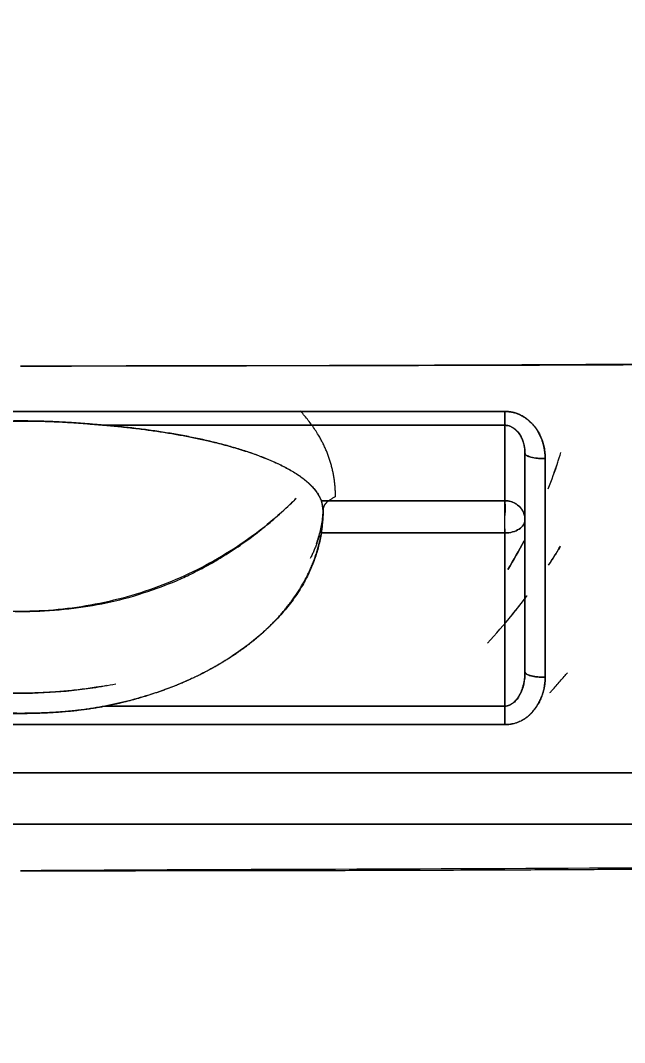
# Model space of a CAD drawing. Header units: inches. Extents: x 1105 to 1525, y -292 to 302.
# Drawn here: x 1211.2 to 1214.19, y 209.77 to 214.83 of the extents above; entities that cross this region are included whole.
import ezdxf

# ---------------------------------------------------------------- set-up
doc = ezdxf.new("R2010")
doc.units = ezdxf.units.IN
doc.header["$LTSCALE"] = 2.42
doc.header["$MEASUREMENT"] = 0
doc.header["$PDMODE"] = 3
doc.header["$PDSIZE"] = 0.3125
doc.layers.get('0').update_dxf_attribs({"linetype": 'CONTINUOUS'})
doc.layers.get('Defpoints').update_dxf_attribs({"linetype": 'CONTINUOUS'})
doc.layers.add('DIM', color=3, linetype='CONTINUOUS', lineweight=18)
doc.styles.get("Standard").update_dxf_attribs({"font": 'arial.ttf', "width": 0.8})
doc.dimstyles.new('ISO-25', dxfattribs={"dimtxt": 5, "dimasz": 2.5, "dimexe": 1.25, "dimexo": 0.625, "dimgap": 2, "dimtad": 1, "dimtih": 1, "dimtoh": 1, "dimdec": 1, "dimdsep": 46, "dimtxsty": 'Standard', "dimcen": 0, "dimclrd": 3, "dimclre": 3, "dimclrt": 4, "dimadec": 0, "dimazin": 0, "dimtfac": 1, "dimtdec": 1, "dimtmove": 0, "dimatfit": 3, "dimfxl": 1, "dimarcsym": 0})

# ---------------------------------------------------------------- blocks, each defined once
blk = doc.blocks.new('*D2')
at = {"layer": 'Defpoints', "color": 0, "transparency": 16777216}
for p in [(1211.2005, 267.02), (1309.6383, 267.02), (1211.2005, 196.6188)]:
    blk.add_point(p, dxfattribs=at)
at = {"layer": 'DIM', "color": 3, "lineweight": -2, "transparency": 16777216}
for p, q in [((1211.8255, 267.02), (1310.8883, 267.02)), ((1309.6383, 262.02), (1309.6383, 236.3722)), ((1309.6383, 201.6188), (1309.6383, 227.2665)), ((1211.8255, 196.6188), (1310.8883, 196.6188))]:
    blk.add_line(p, q, dxfattribs=at)
at = {"layer": 'DIM', "color": 3, "transparency": 16777216}
for points in [[(1308.805, 262.02), (1310.4717, 262.02), (1309.6383, 267.02)], [(1308.805, 201.6188), (1310.4717, 201.6188), (1309.6383, 196.6188)]]:
    blk.add_solid(points, dxfattribs=at)
at = {"layer": 'DIM', "color": 4, "transparency": 16777216, "insert": (1309.6383, 231.8194), "char_height": 5, "attachment_point": 5}
blk.add_mtext('70.4', dxfattribs=at)

msp = doc.modelspace()

# ---------------------------------------------------------------- linework, layer by layer
at = {"linetype": 'Continuous', "lineweight": 18}
for points, degree, knots in [([(1278.7728, 214.8172), (1278.7728, 214.2451), (1278.5555, 213.1008), (1277.5809, 211.4008), (1275.9671, 209.7338), (1273.7294, 208.1157), (1270.8898, 206.5623), (1267.475, 205.0882), (1263.5185, 203.7078), (1259.0582, 202.4345), (1254.1367, 201.2804), (1248.8018, 200.2566), (1243.1051, 199.3732), (1237.1008, 198.6384), (1230.8471, 198.0594), (1224.4046, 197.6419), (1217.8344, 197.3897), (1213.4116, 197.3335), (1211.2005, 197.3335)], 3, [0, 0, 0, 0, 0.0625, 0.125, 0.1875, 0.25, 0.3125, 0.375, 0.4375, 0.5, 0.5625, 0.625, 0.6875, 0.75, 0.8125, 0.875, 0.9375, 1, 1, 1, 1]), ([(1211.2005, 197.3335), (1213.4117, 197.3335), (1217.8342, 197.3898), (1226.5943, 197.7259), (1237.2256, 198.5604), (1247.0244, 199.9152), (1254.1354, 201.2807), (1259.0588, 202.4343), (1263.517, 203.7082), (1267.4758, 205.0881), (1270.8883, 206.5624), (1273.7299, 208.1157), (1275.5936, 209.4643), (1276.7733, 210.5673), (1277.7437, 211.6842), (1278.4933, 212.9931), (1278.7275, 214.0277), (1278.761, 214.4911)], 3, [0, 0, 0, 0, 0.063251, 0.126502, 0.253004, 0.379507, 0.442758, 0.506009, 0.56926, 0.632511, 0.695762, 0.759013, 0.822264, 0.85389, 0.885516, 0.948767, 1, 1, 1, 1]), ([(1211.2005, 213.1191), (1211.26, 213.1191), (1211.3854, 213.1192), (1211.5831, 213.1195), (1211.8003, 213.1199), (1212.037, 213.1204), (1212.2932, 213.1209), (1212.5689, 213.1214), (1212.8642, 213.122), (1213.179, 213.1226), (1213.5134, 213.1234), (1213.8672, 213.1245), (1214.2405, 213.126), (1214.6, 213.1281), (1214.9357, 213.1305), (1215.2374, 213.1329), (1215.5283, 213.1354), (1215.8082, 213.1382), (1216.0773, 213.1412), (1216.3354, 213.1444), (1216.5826, 213.1479), (1216.8188, 213.1515), (1217.0442, 213.1552), (1217.2586, 213.1591), (1217.4621, 213.163), (1217.6548, 213.1668), (1217.7796, 213.1694), (1217.8402, 213.1707)], 3, [0, 0, 0, 0, 0.026837, 0.056588, 0.089262, 0.124865, 0.163403, 0.204882, 0.249304, 0.296671, 0.34698, 0.400227, 0.456404, 0.515499, 0.562553, 0.607985, 0.651788, 0.69396, 0.734498, 0.773401, 0.810668, 0.8463, 0.880299, 0.912666, 0.943403, 0.972514, 1, 1, 1, 1]), ([(1211.2005, 196.6187), (1212.9275, 196.6156), (1216.3817, 196.6455), (1221.3499, 196.7975), (1225.8822, 197.0223), (1229.7737, 197.284), (1233.0617, 197.5564), (1235.8979, 197.8303), (1238.4394, 198.1079), (1241.0527, 198.4258), (1243.6893, 198.7842), (1246.2912, 199.1794), (1248.7797, 199.5955), (1251.4007, 200.0771), (1254.3163, 200.6735), (1257.3669, 201.3778), (1260.3507, 202.1596), (1263.1348, 202.9874), (1265.6452, 203.8358), (1267.799, 204.6622), (1269.5632, 205.4248), (1271.0923, 206.1619), (1272.552, 206.9506), (1273.9866, 207.8418), (1275.0913, 208.6552), (1275.8914, 209.3394), (1276.4739, 209.8958), (1277.0909, 210.5715), (1277.7334, 211.4382), (1278.2011, 212.297), (1278.407, 212.877), (1278.4665, 213.0777)], 3, [0, 0, 0, 0, 0.052064, 0.104502, 0.150958, 0.191431, 0.22592, 0.255225, 0.282857, 0.309228, 0.34242, 0.372757, 0.40028, 0.431812, 0.469681, 0.51226, 0.554914, 0.597363, 0.639585, 0.678668, 0.712558, 0.741996, 0.774623, 0.812204, 0.851455, 0.871332, 0.891416, 0.915275, 0.945229, 0.981313, 1, 1, 1, 1]), ([(1212.7616, 212.4705), (1212.7616, 212.4737), (1212.7615, 212.4802), (1212.7613, 212.4899), (1212.7609, 212.4996), (1212.7604, 212.5093), (1212.7597, 212.5191), (1212.7588, 212.5288), (1212.7578, 212.5386), (1212.7566, 212.5484), (1212.7553, 212.5582), (1212.7538, 212.568), (1212.7521, 212.5778), (1212.7502, 212.5876), (1212.7482, 212.5974), (1212.746, 212.6073), (1212.7437, 212.6171), (1212.7411, 212.6269), (1212.7384, 212.6366), (1212.7355, 212.6464), (1212.7324, 212.6562), (1212.7292, 212.6659), (1212.7257, 212.6756), (1212.7221, 212.6853), (1212.7182, 212.695), (1212.7142, 212.7046), (1212.71, 212.7143), (1212.7056, 212.7238), (1212.701, 212.7333), (1212.6962, 212.7428), (1212.6912, 212.7523), (1212.686, 212.7616), (1212.6774, 212.7764), (1212.6652, 212.7961), (1212.6488, 212.8205), (1212.6315, 212.8442), (1212.6134, 212.8671), (1212.5983, 212.8847), (1212.5893, 212.8946), (1212.5867, 212.8974)], 3, [0, 0, 0, 0, 0.018292, 0.03672, 0.055291, 0.074009, 0.092879, 0.111906, 0.131095, 0.150448, 0.169972, 0.189669, 0.209543, 0.229599, 0.249839, 0.270266, 0.290884, 0.311696, 0.332705, 0.353912, 0.37532, 0.396932, 0.41875, 0.440775, 0.463009, 0.485454, 0.508111, 0.530981, 0.554067, 0.577367, 0.600885, 0.624619, 0.648572, 0.714284, 0.779801, 0.84512, 0.910239, 0.975157, 1, 1, 1, 1]), ([(1213.6005, 212.8256), (1213.6005, 212.831), (1213.6005, 212.8401), (1213.6005, 212.8639), (1213.6005, 212.8785), (1213.6005, 212.8941)], 3, [0, 0, 0, 0, 0.5, 0.5, 1, 1, 1, 1]), ([(1213.8005, 212.6603), (1213.8005, 212.6631), (1213.8004, 212.6688), (1213.8, 212.6772), (1213.7994, 212.6855), (1213.7985, 212.6937), (1213.7974, 212.7018), (1213.796, 212.7098), (1213.7944, 212.7177), (1213.7927, 212.7254), (1213.7907, 212.733), (1213.7885, 212.7404), (1213.7861, 212.7477), (1213.7835, 212.7549), (1213.7808, 212.7619), (1213.7779, 212.7688), (1213.7748, 212.7755), (1213.7715, 212.782), (1213.7681, 212.7884), (1213.7646, 212.7946), (1213.7609, 212.8007), (1213.757, 212.8065), (1213.7531, 212.8122), (1213.749, 212.8177), (1213.7448, 212.8231), (1213.7405, 212.8282), (1213.736, 212.8331), (1213.7315, 212.8379), (1213.7269, 212.8424), (1213.7221, 212.8468), (1213.7173, 212.851), (1213.7125, 212.855), (1213.7076, 212.8587), (1213.7026, 212.8623), (1213.6976, 212.8657), (1213.6925, 212.8688), (1213.6874, 212.8718), (1213.6824, 212.8745), (1213.6772, 212.877), (1213.6721, 212.8794), (1213.667, 212.8815), (1213.6619, 212.8834), (1213.6568, 212.8852), (1213.6518, 212.8868), (1213.6467, 212.8882), (1213.6418, 212.8894), (1213.6369, 212.8905), (1213.6321, 212.8914), (1213.6273, 212.8922), (1213.6227, 212.8928), (1213.6181, 212.8933), (1213.6135, 212.8937), (1213.6091, 212.8939), (1213.6048, 212.8941), (1213.6019, 212.8941), (1213.6005, 212.8941)], 3, [0, 0, 0, 0, 0.025302, 0.050337, 0.075109, 0.099623, 0.123884, 0.147897, 0.171662, 0.195179, 0.218445, 0.241459, 0.264222, 0.286737, 0.309007, 0.331034, 0.352823, 0.37438, 0.395708, 0.416802, 0.437656, 0.458266, 0.478632, 0.498755, 0.518638, 0.538285, 0.557702, 0.576896, 0.595874, 0.614632, 0.633155, 0.651432, 0.669454, 0.687218, 0.70472, 0.721963, 0.738948, 0.75568, 0.772167, 0.788415, 0.804424, 0.820184, 0.835682, 0.850912, 0.865867, 0.880543, 0.894937, 0.909048, 0.922875, 0.936421, 0.949687, 0.962676, 0.975392, 0.987833, 1, 1, 1, 1]), ([(1213.6005, 212.8941), (1213.6005, 212.886), (1213.6005, 212.8781), (1213.6005, 212.8634), (1213.6005, 212.8566), (1213.6005, 212.8447), (1213.6005, 212.8396), (1213.6005, 212.8312), (1213.6005, 212.828), (1213.6005, 212.8256)], 3, [0, 0, 0, 0, 0.25, 0.25, 0.5, 0.5, 0.75, 0.75, 1, 1, 1, 1]), ([(1213.6005, 212.8941), (1213.6783, 212.8942), (1213.7364, 212.832), (1213.8005, 212.7632), (1213.8005, 212.6603)], 2, [0, 0, 0, 0.5, 0.5, 1, 1, 1]), ([(1211.6189, 212.8256), (1211.6148, 212.826), (1211.6064, 212.8267), (1211.5934, 212.8278), (1211.5798, 212.829), (1211.5656, 212.8302), (1211.5507, 212.8314), (1211.5352, 212.8327), (1211.519, 212.8339), (1211.5022, 212.8352), (1211.4848, 212.8365), (1211.4667, 212.8377), (1211.4479, 212.839), (1211.4285, 212.8402), (1211.4085, 212.8413), (1211.3878, 212.8424), (1211.3665, 212.8434), (1211.3445, 212.8443), (1211.3219, 212.8451), (1211.2986, 212.8458), (1211.2747, 212.8463), (1211.2502, 212.8468), (1211.225, 212.847), (1211.1936, 212.8471), (1211.1569, 212.8469), (1211.1157, 212.8462), (1211.0763, 212.845), (1211.0386, 212.8436), (1211.0029, 212.8419), (1210.9689, 212.84), (1210.9368, 212.8379), (1210.9066, 212.8358), (1210.8782, 212.8336), (1210.8516, 212.8315), (1210.8268, 212.8294), (1210.8038, 212.8275), (1210.7891, 212.8262), (1210.7821, 212.8256)], 3, [0, 0, 0, 0, 0.01511, 0.030918, 0.047433, 0.064662, 0.082611, 0.101285, 0.12069, 0.140831, 0.161711, 0.183335, 0.205706, 0.228825, 0.252696, 0.277319, 0.302695, 0.328825, 0.355707, 0.38334, 0.411721, 0.440849, 0.470718, 0.501324, 0.552386, 0.601344, 0.648178, 0.692878, 0.735438, 0.775859, 0.814147, 0.850312, 0.884371, 0.916343, 0.946252, 0.974127, 1, 1, 1, 1]), ([(1210.7821, 212.8256), (1210.7865, 212.826), (1210.7956, 212.8268), (1210.8094, 212.828), (1210.8235, 212.8292), (1210.838, 212.8305), (1210.8528, 212.8318), (1210.8679, 212.833), (1210.8834, 212.8343), (1210.8993, 212.8355), (1210.9155, 212.8367), (1210.932, 212.8379), (1210.9489, 212.839), (1210.9661, 212.8401), (1210.9837, 212.8411), (1211.0016, 212.842), (1211.0198, 212.8429), (1211.0384, 212.8436), (1211.0573, 212.8443), (1211.0766, 212.845), (1211.0962, 212.8455), (1211.1162, 212.8459), (1211.1365, 212.8463), (1211.1572, 212.8465), (1211.1782, 212.8467), (1211.2054, 212.8467), (1211.2383, 212.8466), (1211.2765, 212.8461), (1211.3135, 212.8453), (1211.3493, 212.8442), (1211.3839, 212.8428), (1211.4174, 212.8411), (1211.4496, 212.8392), (1211.4807, 212.8371), (1211.5107, 212.8349), (1211.5394, 212.8325), (1211.567, 212.8302), (1211.5934, 212.8278), (1211.6106, 212.8263), (1211.6189, 212.8256)], 3, [0, 0, 0, 0, 0.016426, 0.033209, 0.050353, 0.067861, 0.085737, 0.103984, 0.122606, 0.141604, 0.160983, 0.180744, 0.20089, 0.221422, 0.242344, 0.263657, 0.285363, 0.307465, 0.329962, 0.352859, 0.376154, 0.399852, 0.423952, 0.448456, 0.473365, 0.49868, 0.545331, 0.590594, 0.634479, 0.676993, 0.718148, 0.757952, 0.79642, 0.833563, 0.869398, 0.903939, 0.937206, 0.969218, 1, 1, 1, 1]), ([(1212.6914, 212.4518), (1212.6906, 212.4536), (1212.6892, 212.4574), (1212.6867, 212.463), (1212.684, 212.4685), (1212.681, 212.4741), (1212.6779, 212.4795), (1212.6745, 212.4849), (1212.671, 212.4903), (1212.6672, 212.4956), (1212.6633, 212.5009), (1212.6591, 212.5061), (1212.6548, 212.5112), (1212.6503, 212.5163), (1212.6456, 212.5214), (1212.6408, 212.5264), (1212.6358, 212.5313), (1212.6307, 212.5362), (1212.6254, 212.541), (1212.6199, 212.5458), (1212.6143, 212.5505), (1212.6086, 212.5552), (1212.6028, 212.5598), (1212.5968, 212.5643), (1212.5907, 212.5688), (1212.5845, 212.5732), (1212.5782, 212.5776), (1212.5717, 212.5819), (1212.5652, 212.5862), (1212.5586, 212.5904), (1212.5519, 212.5945), (1212.545, 212.5986), (1212.5382, 212.6026), (1212.5312, 212.6066), (1212.5241, 212.6105), (1212.517, 212.6143), (1212.5098, 212.6181), (1212.5026, 212.6219), (1212.4953, 212.6256), (1212.4879, 212.6292), (1212.4805, 212.6328), (1212.4731, 212.6363), (1212.4656, 212.6398), (1212.458, 212.6432), (1212.4505, 212.6465), (1212.4429, 212.6498), (1212.4352, 212.6531), (1212.4276, 212.6563), (1212.4199, 212.6595), (1212.4122, 212.6626), (1212.4045, 212.6656), (1212.3968, 212.6686), (1212.3891, 212.6716), (1212.3814, 212.6745), (1212.3737, 212.6773), (1212.3659, 212.6801), (1212.3582, 212.6829), (1212.3505, 212.6856), (1212.3428, 212.6883), (1212.3277, 212.6935), (1212.3046, 212.7011), (1212.273, 212.7109), (1212.2407, 212.7204), (1212.2077, 212.7294), (1212.174, 212.7382), (1212.1397, 212.7465), (1212.1047, 212.7545), (1212.0693, 212.7621), (1212.0334, 212.7694), (1211.997, 212.7762), (1211.9603, 212.7828), (1211.9232, 212.7889), (1211.8858, 212.7947), (1211.8482, 212.8002), (1211.8103, 212.8052), (1211.7723, 212.81), (1211.7341, 212.8144), (1211.6958, 212.8185), (1211.6575, 212.8222), (1211.6318, 212.8245), (1211.6189, 212.8256)], 3, [0, 0, 0, 0, 0.010406, 0.020738, 0.030998, 0.041186, 0.051304, 0.061352, 0.071333, 0.081246, 0.091092, 0.100873, 0.110588, 0.12024, 0.129828, 0.139352, 0.148814, 0.158213, 0.167551, 0.176827, 0.186042, 0.195195, 0.204288, 0.213319, 0.22229, 0.2312, 0.240049, 0.248838, 0.257565, 0.266231, 0.274836, 0.28338, 0.291862, 0.300281, 0.308639, 0.316934, 0.325166, 0.333335, 0.34144, 0.349481, 0.357458, 0.36537, 0.373216, 0.380997, 0.388711, 0.396359, 0.403939, 0.411452, 0.418896, 0.426272, 0.433578, 0.440814, 0.44798, 0.455075, 0.462099, 0.469051, 0.47593, 0.482737, 0.48947, 0.496129, 0.52224, 0.54827, 0.574219, 0.600088, 0.625875, 0.651576, 0.677191, 0.702713, 0.72814, 0.753467, 0.778687, 0.803797, 0.82879, 0.853661, 0.878403, 0.903012, 0.927481, 0.951806, 0.97598, 1, 1, 1, 1]), ([(1211.6189, 212.8256), (1212.0411, 212.7896), (1212.3351, 212.691), (1212.6396, 212.5887), (1212.6914, 212.4518)], 2, [0, 0, 0, 0.5, 0.5, 1, 1, 1]), ([(1213.6005, 212.8256), (1213.6028, 212.8256), (1213.6154, 212.825), (1213.6391, 212.8174), (1213.6669, 212.7938), (1213.6883, 212.7583), (1213.6987, 212.7207), (1213.7005, 212.6957), (1213.7005, 212.6862)], 3, [0, 0, 0, 0, 0.038312, 0.211644, 0.405176, 0.616631, 0.854677, 1, 1, 1, 1]), ([(1213.7005, 212.6862), (1213.7005, 212.6885), (1213.7004, 212.693), (1213.7001, 212.6999), (1213.6995, 212.7065), (1213.6986, 212.7131), (1213.6976, 212.7195), (1213.6964, 212.7257), (1213.6949, 212.7318), (1213.6933, 212.7377), (1213.6915, 212.7434), (1213.6895, 212.7489), (1213.6874, 212.7543), (1213.6852, 212.7594), (1213.6828, 212.7644), (1213.6803, 212.7692), (1213.6777, 212.7737), (1213.6749, 212.7781), (1213.6721, 212.7822), (1213.6692, 212.7862), (1213.6663, 212.79), (1213.6632, 212.7935), (1213.6601, 212.7969), (1213.657, 212.8), (1213.6538, 212.803), (1213.6506, 212.8057), (1213.6474, 212.8083), (1213.6442, 212.8106), (1213.6409, 212.8128), (1213.6377, 212.8148), (1213.6344, 212.8166), (1213.6312, 212.8183), (1213.628, 212.8197), (1213.6248, 212.821), (1213.6216, 212.8221), (1213.6185, 212.8231), (1213.6154, 212.8239), (1213.6123, 212.8245), (1213.6093, 212.825), (1213.6063, 212.8253), (1213.6034, 212.8256), (1213.6015, 212.8256), (1213.6005, 212.8256)], 3, [0, 0, 0, 0, 0.039265, 0.077737, 0.115418, 0.15231, 0.188416, 0.223738, 0.258278, 0.29204, 0.325026, 0.35724, 0.388684, 0.419363, 0.449281, 0.478441, 0.506848, 0.534508, 0.561425, 0.587606, 0.613057, 0.637784, 0.661795, 0.685099, 0.707705, 0.729621, 0.75086, 0.771433, 0.791353, 0.810634, 0.829293, 0.847346, 0.864814, 0.881717, 0.898079, 0.913926, 0.929287, 0.944193, 0.958678, 0.97278, 0.98654, 1, 1, 1, 1]), ([(1213.8005, 212.6603), (1213.7874, 212.6603), (1213.7743, 212.661), (1213.7501, 212.6636), (1213.7391, 212.6655), (1213.7205, 212.6703), (1213.7131, 212.6731), (1213.7031, 212.6794), (1213.7005, 212.6828), (1213.7005, 212.6862)], 3, [0, 0, 0, 0, 0.25, 0.25, 0.5, 0.5, 0.75, 0.75, 1, 1, 1, 1]), ([(1209.789, 212.5096), (1209.8219, 212.4748), (1210.4127, 211.9037), (1211.9867, 211.903), (1212.5555, 212.4519), (1212.5667, 212.4631)], 2, [0, 0, 0, 0.030266, 0.510198, 0.990131, 1, 1, 1]), ([(1212.5661, 212.4626), (1212.5588, 212.4553), (1212.5514, 212.4481), (1212.4561, 212.356), (1212.3595, 212.2794), (1212.1527, 212.1459), (1212.0425, 212.089), (1211.8127, 211.9971), (1211.6931, 211.9621), (1211.4492, 211.9152), (1211.3249, 211.9034), (1211.0762, 211.9034), (1210.9518, 211.9152), (1210.7079, 211.9621), (1210.5883, 211.9971), (1210.3585, 212.089), (1210.2483, 212.1459), (1210.0415, 212.2794), (1209.9449, 212.356), (1209.834, 212.4631), (1209.8116, 212.4859), (1209.7898, 212.5093)], 3, [0, 0, 0, 0, 0.010124, 0.010124, 0.129939, 0.129939, 0.249753, 0.249753, 0.369567, 0.369567, 0.489382, 0.489382, 0.609196, 0.609196, 0.72901, 0.72901, 0.848824, 0.848824, 0.968639, 0.968639, 1, 1, 1, 1]), ([(1212.7005, 212.3832), (1212.7005, 212.3851), (1212.7005, 212.3888), (1212.7003, 212.3942), (1212.7001, 212.3993), (1212.6999, 212.4043), (1212.6995, 212.409), (1212.6991, 212.4136), (1212.6986, 212.4179), (1212.6981, 212.422), (1212.6976, 212.4259), (1212.697, 212.4296), (1212.6963, 212.4331), (1212.6957, 212.4364), (1212.695, 212.4395), (1212.6943, 212.4424), (1212.6936, 212.4451), (1212.6928, 212.4475), (1212.6921, 212.4498), (1212.6916, 212.4511), (1212.6914, 212.4518)], 3, [0, 0, 0, 0, 0.059123, 0.116948, 0.173623, 0.229303, 0.284151, 0.338334, 0.392025, 0.445401, 0.498638, 0.551916, 0.605413, 0.659303, 0.713756, 0.768938, 0.825006, 0.882112, 0.940399, 1, 1, 1, 1]), ([(1212.6914, 212.4518), (1212.6929, 212.4464), (1212.6944, 212.4373), (1212.6975, 212.4135), (1212.699, 212.3989), (1212.7005, 212.3832)], 3, [0, 0, 0, 0, 0.5, 0.5, 1, 1, 1, 1]), ([(1213.6005, 212.4518), (1213.6005, 212.4512), (1213.6005, 212.45), (1213.6006, 212.4479), (1213.6008, 212.4456), (1213.6009, 212.4431), (1213.6011, 212.4403), (1213.6013, 212.4373), (1213.6015, 212.4341), (1213.6017, 212.4307), (1213.6019, 212.4271), (1213.6021, 212.4232), (1213.6022, 212.4193), (1213.6023, 212.4151), (1213.6023, 212.4109), (1213.6022, 212.4065), (1213.6021, 212.402), (1213.6018, 212.3974), (1213.6015, 212.3927), (1213.6011, 212.388), (1213.6004, 212.3825), (1213.5997, 212.3762), (1213.5992, 212.3691), (1213.5988, 212.362), (1213.5987, 212.355), (1213.5986, 212.3482), (1213.5987, 212.3414), (1213.5989, 212.3348), (1213.5991, 212.3283), (1213.5994, 212.3219), (1213.5997, 212.3157), (1213.6, 212.3096), (1213.6003, 212.3036), (1213.6005, 212.2977), (1213.6005, 212.294), (1213.6005, 212.2921)], 3, [0, 0, 0, 0, 0.026181, 0.052475, 0.078865, 0.105335, 0.131865, 0.15844, 0.18504, 0.211649, 0.238249, 0.264822, 0.291351, 0.317818, 0.344207, 0.370502, 0.396685, 0.422742, 0.448656, 0.474414, 0.500002, 0.537673, 0.574678, 0.611068, 0.646901, 0.682251, 0.717207, 0.751877, 0.786389, 0.820896, 0.855568, 0.890597, 0.926194, 0.962583, 1, 1, 1, 1]), ([(1213.7005, 212.3574), (1213.7005, 212.3589), (1213.7004, 212.3618), (1213.7001, 212.3662), (1213.6996, 212.3704), (1213.6989, 212.3745), (1213.6981, 212.3784), (1213.6971, 212.3822), (1213.696, 212.3859), (1213.6947, 212.3894), (1213.6933, 212.3929), (1213.6918, 212.3963), (1213.6902, 212.3996), (1213.6884, 212.4028), (1213.6865, 212.406), (1213.6844, 212.4092), (1213.6821, 212.4123), (1213.6797, 212.4154), (1213.677, 212.4184), (1213.6742, 212.4214), (1213.6711, 212.4244), (1213.6678, 212.4273), (1213.6643, 212.4302), (1213.6605, 212.433), (1213.6564, 212.4357), (1213.652, 212.4383), (1213.6474, 212.4407), (1213.6424, 212.443), (1213.6372, 212.4451), (1213.6317, 212.447), (1213.6259, 212.4487), (1213.6199, 212.45), (1213.6136, 212.451), (1213.6071, 212.4516), (1213.6027, 212.4517), (1213.6005, 212.4518)], 3, [0, 0, 0, 0, 0.030334, 0.059601, 0.087892, 0.115308, 0.141954, 0.167942, 0.193391, 0.218423, 0.243162, 0.267735, 0.292269, 0.316887, 0.341709, 0.366852, 0.392422, 0.41852, 0.445239, 0.472661, 0.500862, 0.529907, 0.559853, 0.59075, 0.622638, 0.65555, 0.689513, 0.724546, 0.760661, 0.797864, 0.836155, 0.875528, 0.915971, 0.957469, 1, 1, 1, 1]), ([(1213.6005, 212.2921), (1213.6005, 212.3044), (1213.6005, 212.3193), (1213.6005, 212.3509), (1213.6005, 212.3676), (1213.6005, 212.3989), (1213.6005, 212.4135), (1213.6005, 212.4373), (1213.6005, 212.4464), (1213.6005, 212.4518)], 3, [0, 0, 0, 0, 0.25, 0.25, 0.5, 0.5, 0.75, 0.75, 1, 1, 1, 1]), ([(1213.6005, 212.4518), (1213.6136, 212.4518), (1213.6267, 212.4493), (1213.6509, 212.4398), (1213.662, 212.4328), (1213.6805, 212.4154), (1213.6879, 212.4049), (1213.6979, 212.3821), (1213.7005, 212.3697), (1213.7005, 212.3574)], 3, [0, 0, 0, 0, 0.25, 0.25, 0.5, 0.5, 0.75, 0.75, 1, 1, 1, 1]), ([(1212.6677, 212.24), (1212.6714, 212.2503), (1212.6786, 212.2719), (1212.6875, 212.3045), (1212.6945, 212.3385), (1212.6993, 212.3737), (1212.7005, 212.3972), (1212.7005, 212.4093)], 3, [0, 0, 0, 0, 0.174661, 0.369362, 0.561135, 0.766737, 1, 1, 1, 1]), ([(1212.6914, 212.2921), (1212.6916, 212.2936), (1212.6921, 212.2966), (1212.6928, 212.3011), (1212.6936, 212.3057), (1212.6943, 212.3104), (1212.695, 212.3152), (1212.6957, 212.32), (1212.6963, 212.3249), (1212.697, 212.3299), (1212.6976, 212.3349), (1212.6981, 212.34), (1212.6986, 212.3452), (1212.6991, 212.3504), (1212.6995, 212.3558), (1212.6999, 212.3611), (1212.7001, 212.3666), (1212.7003, 212.3721), (1212.7005, 212.3777), (1212.7005, 212.3814), (1212.7005, 212.3832)], 3, [0, 0, 0, 0, 0.059601, 0.117888, 0.174994, 0.231062, 0.286244, 0.340697, 0.394587, 0.448084, 0.501362, 0.554599, 0.607975, 0.661666, 0.715849, 0.770697, 0.826377, 0.883052, 0.940877, 1, 1, 1, 1]), ([(1212.7005, 212.3832), (1212.699, 212.3676), (1212.6975, 212.3509), (1212.6944, 212.3193), (1212.6929, 212.3044), (1212.6914, 212.2921)], 3, [0, 0, 0, 0, 0.5, 0.5, 1, 1, 1, 1]), ([(1213.7005, 212.3574), (1213.7005, 212.3488), (1213.6979, 212.3403), (1213.6879, 212.3245), (1213.6805, 212.3173), (1213.662, 212.3052), (1213.6509, 212.3004), (1213.6267, 212.2938), (1213.6136, 212.2921), (1213.6005, 212.2921)], 3, [0, 0, 0, 0, 0.25, 0.25, 0.5, 0.5, 0.75, 0.75, 1, 1, 1, 1]), ([(1213.6005, 212.2921), (1213.6136, 212.2921), (1213.6267, 212.2938), (1213.6509, 212.3004), (1213.662, 212.3052), (1213.6805, 212.3173), (1213.6879, 212.3245), (1213.6979, 212.3403), (1213.7005, 212.3488), (1213.7005, 212.3574)], 3, [0, 0, 0, 0, 0.25, 0.25, 0.5, 0.5, 0.75, 0.75, 1, 1, 1, 1]), ([(1211.6275, 211.5362), (1211.6104, 211.5331), (1211.5667, 211.5257), (1211.496, 211.5158), (1211.4152, 211.5073), (1211.3338, 211.5016), (1211.252, 211.4985), (1211.1701, 211.4982), (1211.0883, 211.5006), (1211.0069, 211.5058), (1210.926, 211.5136), (1210.846, 211.5242), (1210.7671, 211.5374), (1210.6895, 211.5532), (1210.6134, 211.5717), (1210.5391, 211.5927), (1210.4668, 211.6161), (1210.3966, 211.6421), (1210.3289, 211.6704), (1210.2637, 211.701), (1210.2013, 211.7339), (1210.1419, 211.7689), (1210.0856, 211.8061), (1210.0326, 211.8452), (1209.991, 211.8798), (1209.9592, 211.9086), (1209.936, 211.9309), (1209.9137, 211.9536), (1209.8925, 211.9767), (1209.8723, 212.0001), (1209.8531, 212.0238), (1209.8351, 212.0478), (1209.8181, 212.0721), (1209.8022, 212.0967), (1209.7874, 212.1216), (1209.7738, 212.1467), (1209.7613, 212.172), (1209.752, 212.1929), (1209.7453, 212.2092), (1209.7407, 212.2208), (1209.7364, 212.2322), (1209.7323, 212.2436), (1209.7285, 212.2549), (1209.7249, 212.266), (1209.7215, 212.277), (1209.7184, 212.2879), (1209.7163, 212.296), (1209.7151, 212.3004), (1209.715, 212.3012)], 3, [0, 0, 0, 0, 0.022552, 0.057318, 0.092265, 0.12734, 0.162494, 0.197672, 0.232823, 0.267893, 0.302831, 0.337589, 0.372118, 0.406375, 0.440321, 0.47392, 0.507143, 0.539967, 0.572376, 0.604363, 0.635926, 0.667078, 0.697837, 0.728233, 0.758309, 0.773762, 0.789054, 0.804189, 0.819173, 0.834011, 0.848708, 0.863274, 0.877714, 0.892039, 0.906257, 0.92038, 0.934417, 0.948381, 0.954668, 0.960776, 0.966709, 0.972471, 0.978068, 0.983506, 0.98879, 0.993928, 0.998927, 1, 1, 1, 1]), ([(1212.6914, 212.2921), (1212.6396, 211.9781), (1212.3351, 211.7432), (1212.0416, 211.5168), (1211.6189, 211.4342)], 2, [0, 0, 0, 0.5, 0.5, 1, 1, 1]), ([(1211.6189, 211.4342), (1211.6253, 211.4355), (1211.6382, 211.438), (1211.6573, 211.4421), (1211.6765, 211.4463), (1211.6957, 211.4507), (1211.7148, 211.4553), (1211.734, 211.4602), (1211.7531, 211.4652), (1211.7722, 211.4704), (1211.7912, 211.4758), (1211.8102, 211.4814), (1211.8292, 211.4872), (1211.8481, 211.4931), (1211.8669, 211.4993), (1211.8857, 211.5057), (1211.9044, 211.5123), (1211.9231, 211.5191), (1211.9417, 211.5261), (1211.9602, 211.5333), (1211.9786, 211.5407), (1211.9969, 211.5483), (1212.0151, 211.5562), (1212.0333, 211.5642), (1212.0513, 211.5724), (1212.0692, 211.5808), (1212.087, 211.5894), (1212.1046, 211.5983), (1212.1221, 211.6073), (1212.1395, 211.6165), (1212.1568, 211.626), (1212.1738, 211.6356), (1212.1908, 211.6455), (1212.2076, 211.6555), (1212.2242, 211.6658), (1212.2406, 211.6762), (1212.2568, 211.6869), (1212.2729, 211.6978), (1212.2888, 211.7088), (1212.3044, 211.7201), (1212.3199, 211.7315), (1212.3353, 211.7433), (1212.3506, 211.7554), (1212.3661, 211.768), (1212.3815, 211.781), (1212.3969, 211.7945), (1212.4123, 211.8085), (1212.4277, 211.823), (1212.443, 211.8379), (1212.4581, 211.8533), (1212.4732, 211.8692), (1212.488, 211.8856), (1212.5027, 211.9025), (1212.5171, 211.9199), (1212.5313, 211.9378), (1212.5451, 211.9562), (1212.5587, 211.9751), (1212.5718, 211.9945), (1212.5846, 212.0144), (1212.5969, 212.0349), (1212.6087, 212.0558), (1212.62, 212.0772), (1212.6308, 212.0992), (1212.6409, 212.1216), (1212.6504, 212.1445), (1212.6592, 212.1679), (1212.6673, 212.1919), (1212.6747, 212.2163), (1212.6812, 212.2411), (1212.6869, 212.2665), (1212.6899, 212.2835), (1212.6914, 212.2921)], 3, [0, 0, 0, 0, 0.011989, 0.024017, 0.036084, 0.048189, 0.060332, 0.072512, 0.084728, 0.096979, 0.109266, 0.121587, 0.133941, 0.146329, 0.158748, 0.171199, 0.18368, 0.196192, 0.208732, 0.221301, 0.233899, 0.246523, 0.259173, 0.27185, 0.284552, 0.297278, 0.310028, 0.322802, 0.335599, 0.348418, 0.361259, 0.374122, 0.387006, 0.39991, 0.412836, 0.425782, 0.438748, 0.451734, 0.46474, 0.477767, 0.490813, 0.503881, 0.517269, 0.530952, 0.544925, 0.559183, 0.573724, 0.588541, 0.603632, 0.618993, 0.634618, 0.650505, 0.666651, 0.683051, 0.699703, 0.716604, 0.733753, 0.751146, 0.768784, 0.786665, 0.80479, 0.823159, 0.841773, 0.860636, 0.879749, 0.899118, 0.918747, 0.938642, 0.95881, 0.979259, 1, 1, 1, 1]), ([(1212.6815, 212.281), (1212.6811, 212.2796), (1212.68, 212.2755), (1212.6779, 212.2687), (1212.6754, 212.2605), (1212.6727, 212.2522), (1212.6698, 212.2438), (1212.6667, 212.2352), (1212.6634, 212.2264), (1212.6599, 212.2175), (1212.6562, 212.2084), (1212.6523, 212.1991), (1212.6482, 212.1897), (1212.6438, 212.1802), (1212.6399, 212.1722), (1212.6375, 212.1673), (1212.6367, 212.1657)], 3, [0, 0, 0, 0, 0.035239, 0.10084, 0.16836, 0.237826, 0.309263, 0.382699, 0.458161, 0.535674, 0.615267, 0.696967, 0.780801, 0.866798, 0.954986, 1, 1, 1, 1]), ([(1213.5139, 211.7454), (1213.5563, 211.7913), (1213.5972, 211.8385), (1213.6616, 211.9175), (1213.686, 211.9486), (1213.7097, 211.9802)], 3, [0, 0, 0, 0, 0.611781, 0.611781, 1, 1, 1, 1]), ([(1213.7096, 211.9799), (1213.6741, 211.9329), (1213.6347, 211.8844), (1213.6328, 211.8821)], 2, [0, 0, 0, 0.95108, 1, 1, 1]), ([(1213.7005, 211.6028), (1213.7005, 211.5831), (1213.6985, 211.5634), (1213.6902, 211.5255), (1213.6839, 211.5074), (1213.6712, 211.483), (1213.6664, 211.4754), (1213.6557, 211.4617), (1213.6497, 211.4555), (1213.6368, 211.4453), (1213.6299, 211.4411), (1213.6155, 211.4356), (1213.6081, 211.4342), (1213.6005, 211.4343)], 3, [0, 0, 0, 0, 0.25, 0.25, 0.5, 0.5, 0.625, 0.625, 0.75, 0.75, 0.875, 0.875, 1, 1, 1, 1]), ([(1213.6005, 211.4342), (1213.6016, 211.4342), (1213.6038, 211.4343), (1213.6072, 211.4346), (1213.6106, 211.4352), (1213.614, 211.4361), (1213.6176, 211.4372), (1213.6211, 211.4385), (1213.6248, 211.4402), (1213.6284, 211.4421), (1213.6321, 211.4442), (1213.6358, 211.4467), (1213.6395, 211.4494), (1213.6432, 211.4524), (1213.6469, 211.4557), (1213.6506, 211.4593), (1213.6542, 211.4632), (1213.6578, 211.4674), (1213.6614, 211.4719), (1213.6649, 211.4767), (1213.6683, 211.4818), (1213.6717, 211.4872), (1213.6749, 211.4929), (1213.678, 211.4989), (1213.681, 211.5052), (1213.6838, 211.5118), (1213.6865, 211.5187), (1213.6889, 211.5258), (1213.6912, 211.5333), (1213.6933, 211.5411), (1213.6951, 211.5491), (1213.6967, 211.5575), (1213.6981, 211.5661), (1213.6991, 211.5749), (1213.6999, 211.584), (1213.7004, 211.5933), (1213.7005, 211.5996), (1213.7005, 211.6028)], 3, [0, 0, 0, 0, 0.015347, 0.031089, 0.047291, 0.064015, 0.081314, 0.099237, 0.11783, 0.137133, 0.15718, 0.178003, 0.199632, 0.22209, 0.245402, 0.269586, 0.294662, 0.320645, 0.34755, 0.37539, 0.404177, 0.433922, 0.464634, 0.496323, 0.528996, 0.56266, 0.597323, 0.632991, 0.669668, 0.707361, 0.746074, 0.785812, 0.826578, 0.868376, 0.911211, 0.955084, 1, 1, 1, 1]), ([(1213.6005, 211.3432), (1213.6027, 211.3432), (1213.6071, 211.3431), (1213.6139, 211.3434), (1213.6208, 211.3439), (1213.628, 211.3448), (1213.6352, 211.346), (1213.6426, 211.3476), (1213.6502, 211.3496), (1213.6578, 211.352), (1213.6655, 211.3549), (1213.6733, 211.3582), (1213.6811, 211.3619), (1213.6889, 211.3661), (1213.6967, 211.3708), (1213.7044, 211.3759), (1213.7119, 211.3815), (1213.7193, 211.3876), (1213.7264, 211.394), (1213.7334, 211.401), (1213.7401, 211.4084), (1213.7466, 211.4162), (1213.7528, 211.4244), (1213.7587, 211.4331), (1213.7644, 211.4421), (1213.7697, 211.4515), (1213.7747, 211.4613), (1213.7793, 211.4715), (1213.7835, 211.482), (1213.7873, 211.4928), (1213.7907, 211.504), (1213.7936, 211.5155), (1213.7961, 211.5273), (1213.798, 211.5393), (1213.7994, 211.5516), (1213.8003, 211.5642), (1213.8005, 211.5727), (1213.8005, 211.5769)], 3, [0, 0, 0, 0, 0.018774, 0.038153, 0.058127, 0.078687, 0.099837, 0.121601, 0.144002, 0.167057, 0.190776, 0.215156, 0.240184, 0.265832, 0.292056, 0.318791, 0.345975, 0.373619, 0.401757, 0.430414, 0.459609, 0.489348, 0.519624, 0.550416, 0.58172, 0.61355, 0.645919, 0.678834, 0.712293, 0.746292, 0.780835, 0.815935, 0.851601, 0.887835, 0.924641, 0.962026, 1, 1, 1, 1]), ([(1213.8005, 211.5769), (1213.8005, 211.5028), (1213.7633, 211.4411), (1213.7035, 211.3419), (1213.6005, 211.3431)], 2, [0, 0, 0, 0.5, 0.5, 1, 1, 1]), ([(1213.7005, 211.6028), (1213.7005, 211.5994), (1213.7031, 211.596), (1213.7131, 211.5898), (1213.7205, 211.5869), (1213.7391, 211.5821), (1213.7501, 211.5802), (1213.7743, 211.5776), (1213.7874, 211.5769), (1213.8005, 211.5769)], 3, [0, 0, 0, 0, 0.25, 0.25, 0.5, 0.5, 0.75, 0.75, 1, 1, 1, 1]), ([(1213.8243, 211.5012), (1213.8277, 211.505), (1213.838, 211.5162), (1213.8549, 211.5351), (1213.8751, 211.5579), (1213.8938, 211.5795), (1213.9057, 211.5935), (1213.911, 211.5999)], 3, [0, 0, 0, 0, 0.115914, 0.347695, 0.579476, 0.811257, 1, 1, 1, 1]), ([(1210.728, 211.5449), (1210.777, 211.535), (1210.9049, 211.5135), (1211.1122, 211.4963), (1211.341, 211.4991), (1211.5277, 211.5184), (1211.6354, 211.5373), (1211.6733, 211.545)], 3, [0, 0, 0, 0, 0.158653, 0.409538, 0.653918, 0.877529, 1, 1, 1, 1]), ([(1211.6189, 211.4342), (1211.6145, 211.4334), (1211.6054, 211.4316), (1211.5916, 211.4291), (1211.5775, 211.4266), (1211.563, 211.4242), (1211.5482, 211.4219), (1211.5331, 211.4196), (1211.5176, 211.4174), (1211.5017, 211.4154), (1211.4855, 211.4134), (1211.469, 211.4115), (1211.4521, 211.4098), (1211.4349, 211.4081), (1211.4174, 211.4066), (1211.3995, 211.4052), (1211.3812, 211.404), (1211.3626, 211.4028), (1211.3437, 211.4018), (1211.3244, 211.4009), (1211.3048, 211.4002), (1211.2848, 211.3995), (1211.2645, 211.3991), (1211.2438, 211.3987), (1211.2229, 211.3985), (1211.1956, 211.3984), (1211.1627, 211.3986), (1211.1245, 211.3993), (1211.0876, 211.4004), (1211.0518, 211.402), (1211.0171, 211.404), (1210.9837, 211.4065), (1210.9514, 211.4094), (1210.9203, 211.4128), (1210.8904, 211.4164), (1210.8616, 211.4205), (1210.834, 211.4248), (1210.8076, 211.4293), (1210.7905, 211.4326), (1210.7821, 211.4342)], 3, [0, 0, 0, 0, 0.016426, 0.033209, 0.050353, 0.067861, 0.085737, 0.103984, 0.122606, 0.141604, 0.160983, 0.180744, 0.20089, 0.221422, 0.242344, 0.263657, 0.285363, 0.307465, 0.329962, 0.352859, 0.376154, 0.399852, 0.423952, 0.448456, 0.473365, 0.49868, 0.545331, 0.590594, 0.634479, 0.676993, 0.718148, 0.757952, 0.79642, 0.833563, 0.869398, 0.903939, 0.937206, 0.969218, 1, 1, 1, 1]), ([(1210.7821, 211.4342), (1210.7862, 211.4334), (1210.7946, 211.4318), (1210.8076, 211.4295), (1210.8212, 211.4271), (1210.8355, 211.4248), (1210.8503, 211.4225), (1210.8659, 211.4203), (1210.882, 211.418), (1210.8988, 211.4159), (1210.9163, 211.4138), (1210.9344, 211.4118), (1210.9531, 211.4099), (1210.9725, 211.4081), (1210.9925, 211.4064), (1211.0132, 211.4048), (1211.0345, 211.4033), (1211.0565, 211.402), (1211.0791, 211.4009), (1211.1024, 211.3999), (1211.1263, 211.3992), (1211.1509, 211.3986), (1211.176, 211.3982), (1211.2074, 211.3981), (1211.2441, 211.3984), (1211.2853, 211.3994), (1211.3248, 211.401), (1211.3624, 211.403), (1211.3982, 211.4055), (1211.4321, 211.4083), (1211.4642, 211.4115), (1211.4944, 211.4149), (1211.5228, 211.4185), (1211.5494, 211.4223), (1211.5742, 211.4262), (1211.5972, 211.4301), (1211.6119, 211.4329), (1211.6189, 211.4342)], 3, [0, 0, 0, 0, 0.01511, 0.030918, 0.047433, 0.064662, 0.082611, 0.101285, 0.12069, 0.140831, 0.161711, 0.183335, 0.205706, 0.228825, 0.252696, 0.277319, 0.302695, 0.328825, 0.355707, 0.38334, 0.411721, 0.440849, 0.470718, 0.501324, 0.552386, 0.601344, 0.648178, 0.692878, 0.735438, 0.775859, 0.814147, 0.850312, 0.884371, 0.916343, 0.946252, 0.974127, 1, 1, 1, 1]), ([(1213.6005, 211.4343), (1213.6005, 211.4288), (1213.6005, 211.4225), (1213.6005, 211.4087), (1213.6005, 211.4011), (1213.6005, 211.3851), (1213.6005, 211.3767), (1213.6005, 211.3597), (1213.6005, 211.3513), (1213.6005, 211.3432)], 3, [0, 0, 0, 0, 0.25, 0.25, 0.5, 0.5, 0.75, 0.75, 1, 1, 1, 1]), ([(1213.6005, 211.3431), (1213.6005, 211.3588), (1213.6005, 211.3755), (1213.6005, 211.4071), (1213.6005, 211.4219), (1213.6005, 211.4342)], 3, [0, 0, 0, 0, 0.5, 0.5, 1, 1, 1, 1]), ([(1211.2005, 210.6188), (1213.3977, 210.6188), (1214.6573, 210.6301), (1216.4468, 210.6461), (1217.8864, 210.6911)], 2, [0, 0, 0, 0.5, 0.5, 1, 1, 1])]:
    msp.add_open_spline(points, degree=degree, knots=knots, dxfattribs=at)
for points, degree in [([(1217.8402, 213.1707), (1215.3683, 213.1192), (1211.2005, 213.1191)], 2), ([(1213.6005, 212.8941), (1212.0005, 212.8941), (1210.4005, 212.8941), (1208.8005, 212.8941)], 3), ([(1208.8005, 212.8941), (1213.6005, 212.8941)], 1), ([(1211.6189, 212.8256), (1212.2795, 212.8256), (1212.94, 212.8256), (1213.6005, 212.8256)], 3), ([(1213.6005, 212.8256), (1211.6189, 212.8256)], 1), ([(1213.6005, 212.4518), (1213.6005, 212.8256)], 1), ([(1213.6005, 212.8256), (1213.6005, 212.701), (1213.6005, 212.5764), (1213.6005, 212.4518)], 3), ([(1213.8426, 212.5843), (1213.8553, 212.6193), (1213.8673, 212.6546), (1213.8785, 212.6902)], 3), ([(1213.7005, 212.6862), (1213.7005, 212.3251), (1213.7005, 211.9639), (1213.7005, 211.6028)], 3), ([(1213.7005, 211.6028), (1213.7005, 212.6862)], 1), ([(1213.7005, 212.3574), (1213.7005, 212.467), (1213.7005, 212.5766), (1213.7005, 212.6862)], 3), ([(1213.8005, 211.5769), (1213.8005, 211.9381), (1213.8005, 212.2992), (1213.8005, 212.6603)], 3), ([(1213.8005, 212.6603), (1213.8005, 211.5769)], 1), ([(1213.8623, 212.6407), (1213.8474, 212.5965), (1213.8313, 212.5527), (1213.814, 212.5093)], 3), ([(1212.6914, 212.4518), (1213.6005, 212.4518)], 1), ([(1213.6005, 212.4518), (1213.2975, 212.4518), (1212.9944, 212.4518), (1212.6914, 212.4518)], 3), ([(1212.7005, 212.4093), (1212.7005, 212.3832)], 1), ([(1212.7005, 212.3832), (1212.7005, 212.4093)], 1), ([(1213.7005, 211.6028), (1213.7005, 211.8543), (1213.7005, 212.1058), (1213.7005, 212.3574)], 3), ([(1213.6005, 212.2921), (1212.6914, 212.2921)], 1), ([(1212.6914, 212.2921), (1212.9944, 212.2921), (1213.2975, 212.2921), (1213.6005, 212.2921)], 3), ([(1213.6005, 211.4342), (1213.6005, 212.2921)], 1), ([(1213.6005, 212.2921), (1213.6005, 212.0062), (1213.6005, 211.7202), (1213.6005, 211.4342)], 3), ([(1213.616, 212.1119), (1213.644, 212.1581), (1213.6706, 212.205), (1213.6957, 212.2526)], 3), ([(1213.6957, 212.2526), (1213.6706, 212.205), (1213.644, 212.1581), (1213.616, 212.1119)], 3), ([(1213.817, 212.1327), (1213.8372, 212.1636), (1213.857, 212.1948), (1213.8761, 212.2263)], 3), ([(1213.8765, 212.2256), (1213.8477, 212.1783), (1213.817, 212.1319)], 2), ([(1213.6005, 211.4342), (1212.94, 211.4342), (1212.2795, 211.4342), (1211.6189, 211.4342)], 3), ([(1211.6189, 211.4342), (1213.6005, 211.4342)], 1), ([(1208.8005, 211.3431), (1210.4005, 211.3431), (1212.0005, 211.3431), (1213.6005, 211.3431)], 3), ([(1213.6005, 211.3431), (1208.8005, 211.3431)], 1), ([(1203.9505, 211.1037), (1218.4505, 211.1037)], 1), ([(1218.4505, 211.1037), (1213.6172, 211.1037), (1208.7838, 211.1037), (1203.9505, 211.1037)], 3), ([(1218.4505, 210.8496), (1203.9505, 210.8496)], 1), ([(1203.9505, 210.8496), (1208.7838, 210.8496), (1213.6172, 210.8496), (1218.4505, 210.8496)], 3), ([(1217.8864, 210.6911), (1216.785, 210.6567), (1214.5459, 210.6272), (1212.3043, 210.6252), (1211.2005, 210.6188)], 3)]:
    msp.add_open_spline(points, degree=degree, dxfattribs=at)
for points, weights in [([(1213.7005, 212.6862), (1213.7005, 212.671), (1213.7419, 212.6603), (1213.8005, 212.6603)], [1.17149581666, 0.94281335594, 0.942834729777, 1.17155993817]), ([(1212.7602, 212.4707), (1212.7203, 212.4514), (1212.7005, 212.4305), (1212.7005, 212.4093)], [1.00162021785, 1.00846418662, 1.03699038243, 1.08719880528]), ([(1212.7005, 212.4093), (1212.7005, 212.4197), (1212.7053, 212.4301), (1212.7151, 212.4403)], [1.0872468122, 1.06213513323, 1.04244425193, 1.02817416828]), ([(1213.8005, 211.5769), (1213.7419, 211.5769), (1213.7005, 211.5877), (1213.7005, 211.6028)], [1.17157770504, 0.942810979399, 0.942807431708, 1.17156706197])]:
    msp.add_rational_spline(points, weights, degree=3, dxfattribs=at)

# ---------------------------------------------------------------- dimensions: what is measured, and where the dimension line sits
at = {"layer": 'DIM'}
dim = msp.add_linear_dim(base=(1309.6383, 267.02), p1=(1211.2005, 196.6188), p2=(1211.2005, 267.02), angle=90, dimstyle='ISO-25', override={"dimasz": 5, "dimtad": 0}, dxfattribs=at)
dim.commit()
dim.dimension.update_dxf_attribs({"geometry": '*D2', "text_midpoint": (1309.6383, 231.8194)})

doc.saveas('drawing.dxf')
